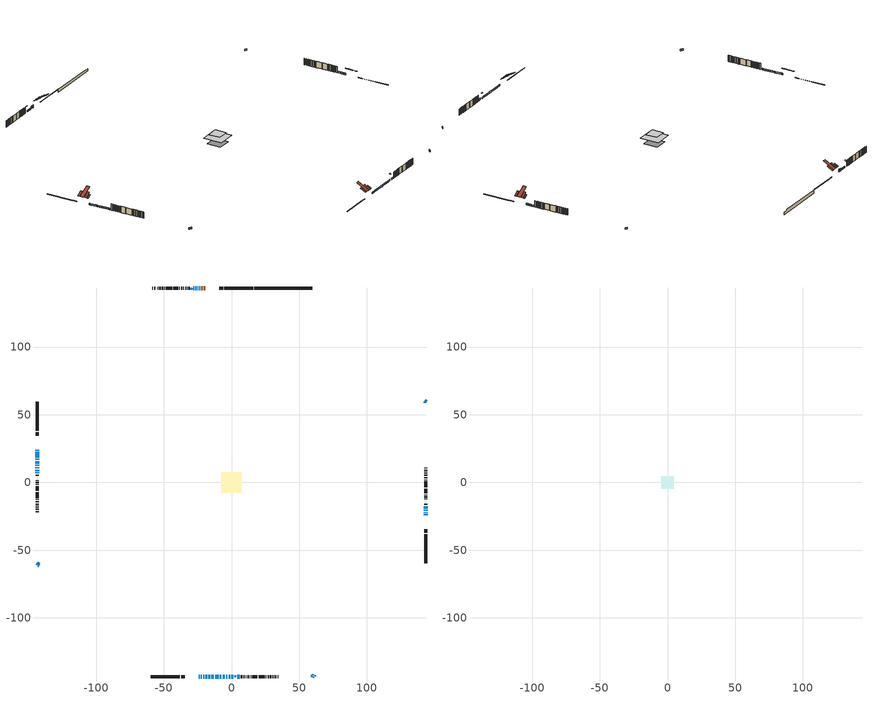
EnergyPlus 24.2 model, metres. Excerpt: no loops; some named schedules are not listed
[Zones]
conditioned space
 floor outside (Floor1 construction): -1.8,-1.8 -1.8,1.8 1.8,1.8 1.8,-1.8 z0.19
 floor outside (Floor2 construction): -0.75,-0.75 -0.75,0.75 0.75,0.75 0.75,-0.75 z0.19
 floor outside (Floor3 construction): -1.58,-1.58 -1.58,1.58 1.58,1.58 1.58,-1.58 z0.19
 floor adiabatic (AdiabaticFloorConstruction): -7.47,-7.47 -7.47,7.47 7.47,7.47 7.47,-7.47 z2.63
 floor foundation (Slab1 construction): -5.58,-5.58 -5.58,5.58 5.58,5.58 5.58,-5.58 z-2.17
 wall outside (RimJoist1 construction): 16.03,143.6 -5.32,143.6 / -59.48,-143.6 -38.13,-143.6 / -143.6,59.48 -143.6,38.13 / 143.6,-59.48 143.6,-38.13 z0.19:0.49
 wall outside (RimJoist3 construction): -6.25,143.6 -8.94,143.6 / -37.2,-143.6 -34.51,-143.6 / -143.6,37.2 -143.6,34.51 / 143.6,-37.2 143.6,-34.51 z0.19:0.49
 wall outside (AdiabaticWallConstruction 1): -19.43,143.6 -20.36,143.6 / -21.29,143.6 -22.26,143.6 z0.19:2.22
 wall outside (AdiabaticWallConstruction): -143.6,24.01 -143.6,23.58 / -23.18,143.6 -23.65,143.6 / -24.01,-143.6 -23.55,-143.6 / -22.62,-143.6 -21.86,-143.6 / -24.57,143.6 -24.76,143.6 / -20.93,-143.6 -20.16,-143.6 / 59.48,-143.6 59.9,-143.18 / -143.6,-59.48 -143.18,-59.9 / -19.23,-143.6 -17.97,-143.6 / -17.04,-143.6 -15.82,-143.6 / -143.6,22.66 -143.6,18.42 / 143.6,59.48 142.63,60.45 / -143.6,17.49 -143.6,16.77 / -14.89,-143.6 -13.07,-143.6 / -12.14,-143.6 -9.53,-143.6 / 143.6,-24.01 143.6,-23.1 / 143.6,-22.17 143.6,-21.83 / -8.6,-143.6 -7.44,-143.6 / -6.51,-143.6 -4.9,-143.6 / -143.6,15.85 -143.6,14.02 / -143.6,13.09 -143.6,12.28 / -3.97,-143.6 -3,-143.6 / -2.08,-143.6 -0.94,-143.6 / -143.6,11.35 -143.6,10.39 / -143.6,9.46 -143.6,8.32 / -0.01,-143.6 1.47,-143.6 / -25.69,143.6 -26.69,143.6 / -27.62,143.6 -28.22,143.6 / 143.6,-20.9 143.6,-20.16 / 60.55,-142.52 61,-142.08 / -142.52,-60.55 -142.08,-61 / -143.6,7.4 -143.6,6.75 / 143.6,-19.23 143.6,-17.48 z0.19:1.41; 4.19,-143.6 6.07,-143.6 z0.19:1.16
 wall outside (Wall10 construction): -30.94,143.6 -31.8,143.6 / 7,-143.6 7.85,-143.6 / -143.6,5.82 -143.6,4.97 / 143.6,-16.55 143.6,-15.69 z0.19:5.07
 wall outside (Wall11 construction): -32.73,143.6 -32.96,143.6 / 8.78,-143.6 9.02,-143.6 / -143.6,4.04 -143.6,3.8 / 143.6,-14.76 143.6,-14.53 z0.19:5.07
 wall outside (Wall12 construction): -33.89,143.6 -34.17,143.6 / 9.95,-143.6 10.23,-143.6 / -143.6,2.87 -143.6,2.59 / 143.6,-13.6 143.6,-13.32 z0.19:5.07
 wall outside (Wall13 construction): -35.1,143.6 -35.45,143.6 / 11.16,-143.6 11.51,-143.6 / -143.6,1.66 -143.6,1.31 / 143.6,-12.39 143.6,-12.04 z0.19:5.07
 wall outside (Wall14 construction): -36.38,143.6 -37.21,143.6 / 12.43,-143.6 13.27,-143.6 / -143.6,0.38 -143.6,-0.45 / 143.6,-11.11 143.6,-10.28 z0.19:5.07
 wall outside (Wall15 construction): -38.14,143.6 -38.49,143.6 / 14.2,-143.6 14.54,-143.6 / -143.6,-1.38 -143.6,-1.72 / 143.6,-9.35 143.6,-9 z0.19:5.07
 wall outside (Wall1 construction): -39.42,143.6 -42.99,143.6 / 15.47,-143.6 19.05,-143.6 / -143.6,-2.65 -143.6,-6.23 / 143.6,-8.07 143.6,-4.5 z0.19:5.07
 wall outside (Wall2 construction): -43.92,143.6 -48.37,143.6 / 19.97,-143.6 24.43,-143.6 / -143.6,-7.16 -143.6,-11.61 / 143.6,-3.57 143.6,0.88 z0.19:5.07
 wall outside (Wall3 construction): -49.3,143.6 -49.6,143.6 / 25.36,-143.6 25.66,-143.6 / -143.6,-12.54 -143.6,-12.84 / 143.6,1.81 143.6,2.11 z0.19:5.07
 wall outside (Wall4 construction): -50.53,143.6 -51.39,143.6 / 26.59,-143.6 27.44,-143.6 / -143.6,-13.77 -143.6,-14.63 / 143.6,3.04 143.6,3.9 z0.19:5.07
 wall outside (Wall5 construction): -52.32,143.6 -53.16,143.6 / 28.37,-143.6 29.22,-143.6 / -143.6,-15.55 -143.6,-16.4 / 143.6,4.83 143.6,5.67 z0.19:5.07
 wall outside (Wall6 construction): -54.09,143.6 -54.27,143.6 / 30.14,-143.6 30.33,-143.6 / -143.6,-17.32 -143.6,-17.51 / 143.6,6.6 143.6,6.78 z0.19:5.07
 wall outside (Wall7 construction): -55.2,143.6 -55.35,143.6 / 31.26,-143.6 31.4,-143.6 / -143.6,-18.44 -143.6,-18.58 / 143.6,7.71 143.6,7.86 z0.19:5.07
 wall outside (Wall8 construction): -56.28,143.6 -57.05,143.6 / 32.33,-143.6 33.1,-143.6 / -143.6,-19.51 -143.6,-20.28 / 143.6,8.79 143.6,9.56 z0.19:5.07
 wall outside (Wall9 construction): -57.97,143.6 -58.55,143.6 / 34.03,-143.6 34.61,-143.6 / -143.6,-21.21 -143.6,-21.79 / 143.6,10.48 143.6,11.06 z0.19:5.07
 wall foundation (FoundationWall1 construction): 16.96,143.6,-2.17 16.96,143.6,0.19 55.23,143.6,0.19 55.23,143.6,-0.45 59.48,143.6,-0.45 59.48,143.6,-2.17
 window (WindowConstruction): -143.6,24.01 -143.6,23.58 z0.19:1.41
 window (WindowConstruction 6): -23.18,143.6 -23.65,143.6 z0.19:1.41
 window (WindowConstruction 7): -24.01,-143.6 -23.55,-143.6 z0.19:1.41
 window (WindowConstruction 8): -22.62,-143.6 -21.86,-143.6 z0.19:1.41
 window (WindowConstruction 9): -24.57,143.6 -24.76,143.6 z0.19:1.41
 window (WindowConstruction 10): -20.93,-143.6 -20.16,-143.6 z0.19:1.41
 window (WindowConstruction 11): 59.48,-143.6 59.9,-143.18 z0.19:1.41
 window (WindowConstruction 12): -143.6,-59.48 -143.18,-59.9 z0.19:1.41
 window (WindowConstruction 13): -19.23,-143.6 -17.97,-143.6 z0.19:1.41
 window (WindowConstruction 14): -17.04,-143.6 -15.82,-143.6 z0.19:1.41
 window (WindowConstruction 15): -143.6,22.65 -143.6,18.42 z0.19:1.41
 window (WindowConstruction 16): 143.6,59.48 142.63,60.45 z0.19:1.41
 window (WindowConstruction 17): -143.6,17.49 -143.6,16.77 z0.19:1.41
 window (WindowConstruction 18): -14.89,-143.6 -13.07,-143.6 z0.19:1.41
 window (WindowConstruction 19): -12.14,-143.6 -9.53,-143.6 z0.19:1.41
 window (WindowConstruction 20): 143.6,-24.01 143.6,-23.1 z0.19:1.41
 window (WindowConstruction 21): 143.6,-22.17 143.6,-21.83 z0.19:1.41
 window (WindowConstruction 22): -8.6,-143.6 -7.44,-143.6 z0.19:1.41
 window (WindowConstruction 23): -6.51,-143.6 -4.9,-143.6 z0.19:1.41
 window (WindowConstruction 24): -143.6,15.84 -143.6,14.02 z0.19:1.41
 window (WindowConstruction 25): -143.6,13.09 -143.6,12.28 z0.19:1.41
 window (WindowConstruction 26): -3.97,-143.6 -3.01,-143.6 z0.19:1.41
 window (WindowConstruction 27): -2.08,-143.6 -0.94,-143.6 z0.19:1.41
 window (WindowConstruction 28): -143.6,11.35 -143.6,10.39 z0.19:1.41
 window (WindowConstruction 29): -143.6,9.46 -143.6,8.32 z0.19:1.41
 window (WindowConstruction 1): -0.01,-143.6 1.47,-143.6 z0.19:1.41
 window (WindowConstruction 30): -25.69,143.6 -26.69,143.6 z0.19:1.41
 window (WindowConstruction 31): -27.62,143.6 -28.22,143.6 z0.19:1.41
 window (WindowConstruction 32): 143.6,-20.9 143.6,-20.16 z0.19:1.41
 window (WindowConstruction 33): 4.19,-143.6 6.07,-143.6 z0.19:1.16
 window (WindowConstruction 2): 60.55,-142.52 61,-142.08 z0.19:1.41
 window (WindowConstruction 3): -142.52,-60.55 -142.08,-61 z0.19:1.41
 window (WindowConstruction 4): -143.6,7.4 -143.6,6.75 z0.19:1.41
 window (WindowConstruction 5): 143.6,-19.23 143.6,-17.48 z0.19:1.41
 door (Door): -19.43,143.6 -20.36,143.6 z0.19:2.22
 door (Door 1): -21.29,143.6 -22.26,143.6 z0.19:2.22
 ceiling adiabatic (AdiabaticFloorConstruction): 7.47,-7.47 7.47,7.47 -7.47,7.47 -7.47,-7.47 z2.63
 roof outside (Roof1 construction): -11.06,143.6,5.07 -11.06,139.48,7.47 -9.87,139.48,7.47 -9.87,143.6,5.07; -32.39,-143.6,5.07 -32.39,-139.48,7.47 -33.58,-139.48,7.47 -33.58,-143.6,5.07; -143.6,32.39,5.07 -139.48,32.39,7.47 -139.48,33.58,7.47 -143.6,33.58,5.07; 143.6,-32.39,5.07 139.48,-32.39,7.47 139.48,-33.58,7.47 143.6,-33.58,5.07
 roof outside (Roof3 construction): -16.72,143.6,5.07 -16.72,139.12,7.68 -15.43,139.12,7.68 -15.43,143.6,5.07; -26.73,-143.6,5.07 -26.73,-139.12,7.68 -28.02,-139.12,7.68 -28.02,-143.6,5.07; -143.6,26.73,5.07 -139.12,26.73,7.68 -139.12,28.02,7.68 -143.6,28.02,5.07; 143.6,-26.73,5.07 139.12,-26.73,7.68 139.12,-28.02,7.68 143.6,-28.02,5.07
 roof outside (Roof4 construction): -18.51,143.6,5.07 -18.51,140.65,6.79 -17.65,140.65,6.79 -17.65,143.6,5.07; -24.94,-143.6,5.07 -24.94,-140.65,6.79 -25.8,-140.65,6.79 -25.8,-143.6,5.07; -143.6,24.94,5.07 -140.65,24.94,6.79 -140.65,25.8,6.79 -143.6,25.8,5.07; 143.6,-24.94,5.07 140.65,-24.94,6.79 140.65,-25.8,6.79 143.6,-25.8,5.07
 roof outside (AdiabaticRoofConstruction): -30.01,143.6,5.07 -30.01,142.85,5.5 -29.15,142.85,5.5 -29.15,143.6,5.07; 3.26,-143.6,5.07 3.26,-142.85,5.5 2.4,-142.85,5.5 2.4,-143.6,5.07
 skylight (SkylightConstruction): -30.01,143.6,5.07 -30.01,142.85,5.5 -29.15,142.85,5.5 -29.15,143.6,5.07
 skylight (SkylightConstruction 1): 3.26,-143.6,5.07 3.26,-142.85,5.5 2.4,-142.85,5.5 2.4,-143.6,5.07
attic - vented
 floor to conditioned space (Floor4 construction Reversed): -4.66,-4.66 -4.66,4.66 4.66,4.66 4.66,-4.66 z5.07
 roof outside (Roof2 construction): -14.5,143.6,5.07 -14.5,134.93,10.12 -11.99,134.93,10.12 -11.99,143.6,5.07; -28.95,-143.6,5.07 -28.95,-134.93,10.12 -31.46,-134.93,10.12 -31.46,-143.6,5.07; -143.6,28.95,5.07 -134.93,28.95,10.12 -134.93,31.46,10.12 -143.6,31.46,5.07; 143.6,-28.95,5.07 134.93,-28.95,10.12 134.93,-31.46,10.12 143.6,-31.46,5.07
shading: 6.31,-143.6 3.95,-143.6 3.95,-144.21 6.31,-144.21 z1.4
[Building]
Building 1: Terrain=Suburbs
[Site:Location]
Edmonton Intl AP_AB: Latitude {deg}=53.31; Longitude {deg}=-113.58; Time Zone {hr}=-7; Elevation {m}=723; Keep Site Location Information=Yes
[Site:GroundTemperature:Shallow]
-1.56185, -3.61833, -3.78302, -2.80711, 1.11059, 5.01004, 8.39065, 10.5322, 10.7141, 8.97234, 5.67794, 1.89811
[Site:WaterMainsTemperature]
Calculation Method=Schedule; Temperature Schedule=mains temperature schedule
[Material] Roughness=Rough; Thermal Absorptance=0.9
Name | Thickness {m} | Conductivity {W/m-K} | Density {kg/m3} | Specific Heat {J/kg-K} | Solar Absorptance | Visible Absorptance
asphalt or fiberglass shingles | 0.00635 | 0.162714 | 1121.4 | 1465.45 | 0.4 | 0.4
asphalt or fiberglass shingles 1 | 0.00635 | 0.162714 | 1121.4 | 1465.45 | 0.7 | 0.7
ceiling loosefill ins | 0.254 | 0.0480833 | 16.02 | 1046.75 | 0.7 | 0.7
ceiling stud and cavity | 0.1397 | 0.100047 | 65.682 | 1177.47 | 0.7 | 0.7
concrete 4.0 in. | 0.1016 | 1.803125 | 2242.8 | 837.4 | 0.7 | 0.7
concrete 8.0 in. | 0.2032 | 1.803125 | 2242.8 | 837.4 | 0.7 | 0.7
door material | 0.04445 | 0.053851 | 512.64 | 1214.23 | 0.7 | 0.7
exterior vertical ins | 0.0460229 | 0.029427 | 32.04 | 1214.23 | 0.7 | 0.7
floor covering | 0.0127 | 0.0433444 | 54.468 | 1339.84 | 0.6 | 0.6
floor rigid ins; roof rigid ins; wall rigid ins 1 | 0.103632 | 0.029427 | 32.04 | 1214.23 | 0.7 | 0.7
floor rigid ins 1; roof rigid ins 1; wall rigid ins 2 | 0.512978 | 0.029427 | 32.04 | 1214.23 | 0.7 | 0.7
floor stud and cavity | 0.1397 | 0.623738 | 92.3553 | 1139.71 | 0.7 | 0.7
floor stud and cavity 1 | 0.1397 | 0.390447 | 92.3553 | 1139.71 | 0.7 | 0.7
floor stud and cavity 2 | 0.1397 | 1.29643 | 92.3553 | 1139.71 | 0.7 | 0.7
floor stud and cavity 3 | 0.1397 | 1.75129 | 37.0049 | 1207.88 | 0.7 | 0.7
furniture material conditioned space 1 | 0.1524 | 0.115458 | 640.8 | 1214.23 | 0.6 | 0.6
gypsum board | 0.0127 | 0.160291 | 801 | 837.4 | 0.6 | 0.6
gypsum board 1 | 0.0127 | 0.160291 | 801 | 837.4 | 0.7 | 0.7
osb sheathing 0.5 in. | 0.0127 | 0.115458 | 512.64 | 1214.23 | 0.7 | 0.7
osb sheathing 0.75 in. | 0.01905 | 0.115458 | 512.64 | 1214.23 | 0.7 | 0.7
osb sheathing 2.0 in. | 0.0508 | 0.115458 | 512.64 | 1214.23 | 0.7 | 0.7
rim joist stud and cavity | 0.0508 | 0.04374 | 125.044 | 1163.47 | 0.6 | 0.6
rim joist stud and cavity 1 | 0.0508 | 0.048359 | 125.044 | 1163.47 | 0.6 | 0.6
roof stud and cavity | 0.2032 | 0.352191 | 78.34581 | 1123.46 | 0.7 | 0.7
roof stud and cavity 1 | 0.2032 | 0.340751 | 78.34581 | 1123.46 | 0.7 | 0.7
roof stud and cavity 2 | 0.2032 | 0.359879 | 78.34581 | 1123.46 | 0.7 | 0.7
roof stud and cavity 3 | 0.18415 | 1.78688 | 37.0049 | 1207.88 | 0.6 | 0.6
wall rigid ins | 0.051816 | 0.029427 | 32.04 | 1214.23 | 0.7 | 0.7
wall stud and cavity | 0.1397 | 0.073666 | 139.0536 | 1170.24 | 0.7 | 0.7
wall stud and cavity 1 | 0.1397 | 0.0734613 | 139.0536 | 1170.24 | 0.7 | 0.7
wall stud and cavity 10 | 0.1397 | 0.0742173 | 139.0536 | 1170.24 | 0.7 | 0.7
wall stud and cavity 11 | 0.1397 | 0.0774032 | 139.0536 | 1170.24 | 0.7 | 0.7
wall stud and cavity 12 | 0.1397 | 0.0738717 | 139.0536 | 1170.24 | 0.7 | 0.7
wall stud and cavity 13 | 0.1397 | 0.365628 | 139.0536 | 1170.24 | 0.7 | 0.7
wall stud and cavity 14 | 0.1397 | 0.415402 | 139.0536 | 1170.24 | 0.7 | 0.7
wall stud and cavity 15 | 0.0889 | 0.380278 | 52.3479 | 1209.89 | 0.7 | 0.7
wall stud and cavity 16 | 0.0889 | 0.391764 | 83.0341 | 1211.67 | 0.7 | 0.7
wall stud and cavity 2 | 0.1397 | 0.58773 | 139.0536 | 1170.24 | 0.7 | 0.7
wall stud and cavity 3 | 0.1397 | 0.273587 | 139.0536 | 1170.24 | 0.7 | 0.7
wall stud and cavity 4 | 0.1397 | 0.475104 | 139.0536 | 1170.24 | 0.7 | 0.7
wall stud and cavity 5 | 0.1397 | 0.0883501 | 139.0536 | 1170.24 | 0.7 | 0.7
wall stud and cavity 6 | 0.1397 | 0.0912985 | 139.0536 | 1170.24 | 0.7 | 0.7
wall stud and cavity 7 | 0.1397 | 0.0752022 | 139.0536 | 1170.24 | 0.7 | 0.7
wall stud and cavity 8 | 0.1397 | 0.689953 | 139.0536 | 1170.24 | 0.7 | 0.7
wall stud and cavity 9 | 0.1397 | 0.480863 | 139.0536 | 1170.24 | 0.7 | 0.7
wood siding | 0.0254 | 0.102417 | 544.68 | 1172.36 | 0.4 | 0.4
wood siding 1; wood siding 2; wood siding 3 | 0.0254 | 0.102417 | 544.68 | 1172.36 | 0.7 | 0.7
[WindowMaterial:SimpleGlazingSystem]
Name | U-Factor {W/m2-K} | Solar Heat Gain Coefficient
SkylightMaterial | 4.31525 | 0.7233
SkylightMaterial 1 | 4.03726 | 0.6408
WindowMaterial | 2.47674 | 0.45
WindowMaterial 1 | 2.586329 | 0.66
WindowMaterial 10 | 2.07701 | 0.6
WindowMaterial 11 | 2.080987 | 0.6
WindowMaterial 12 | 1.95721 | 0.63
WindowMaterial 13 | 2.16275 | 0.57
WindowMaterial 14 | 2.27801 | 0.53
WindowMaterial 15 | 1.68807 | 0.47
WindowMaterial 16 | 1.99922 | 0.62
WindowMaterial 17 | 2.25928 | 0.5
WindowMaterial 18 | 2.43246 | 0.47
WindowMaterial 19 | 2.39214 | 0.44
WindowMaterial 2 | 3.99674 | 0.6
WindowMaterial 20 | 2.17638 | 0.57
WindowMaterial 21 | 2.92644 | 0.57
WindowMaterial 22 | 2.15253 | 0.58
WindowMaterial 23 | 2.58122 | 0.26
WindowMaterial 24 | 2.39725 | 0.44
WindowMaterial 25 | 2.236 | 0.5
WindowMaterial 26 | 2.23543 | 0.5
WindowMaterial 3 | 2.26439 | 0.49
WindowMaterial 4 | 2.20988 | 0.51
WindowMaterial 5 | 2.39157 | 0.44
WindowMaterial 6 | 2.23032 | 0.5
WindowMaterial 7 | 2.42394 | 0.47
WindowMaterial 8 | 3.46699 | 0.63
WindowMaterial 9 | 2.39101 | 0.44
[Construction]
AdiabaticFloorConstruction: floor stud and cavity 3, floor rigid ins 1, osb sheathing 0.75 in., floor covering
AdiabaticRoofConstruction: asphalt or fiberglass shingles 1, roof rigid ins 1, osb sheathing 0.75 in., roof stud and cavity 3
AdiabaticWallConstruction: wood siding 2, wall rigid ins 2, wall stud and cavity 15, gypsum board
AdiabaticWallConstruction 1: wood siding 3, wall rigid ins 2, wall stud and cavity 15, gypsum board
Door; Door 1: door material
Floor1 construction: floor stud and cavity, floor rigid ins, osb sheathing 0.75 in., floor covering
Floor2 construction: floor stud and cavity 1, floor rigid ins, osb sheathing 0.75 in., floor covering
Floor3 construction: floor stud and cavity 2, floor rigid ins, osb sheathing 0.75 in., floor covering
Floor4 construction Reversed: gypsum board, ceiling stud and cavity, ceiling loosefill ins
FoundationWall1 construction: concrete 8.0 in., gypsum board 1
furniture construction conditioned space 1: furniture material conditioned space 1
PartitionWallConstruction: gypsum board, wall stud and cavity 16, gypsum board
RimJoist1 construction: wood siding 1, osb sheathing 2.0 in., rim joist stud and cavity
RimJoist3 construction: wood siding 1, osb sheathing 2.0 in., rim joist stud and cavity 1
Roof1 construction: asphalt or fiberglass shingles, roof rigid ins, osb sheathing 0.75 in., roof stud and cavity, gypsum board
Roof2 construction: asphalt or fiberglass shingles
Roof3 construction: asphalt or fiberglass shingles, roof rigid ins, osb sheathing 0.75 in., roof stud and cavity 1, gypsum board
Roof4 construction: asphalt or fiberglass shingles, roof rigid ins, osb sheathing 0.75 in., roof stud and cavity 2, gypsum board
SkylightConstruction: SkylightMaterial
SkylightConstruction 1: SkylightMaterial 1
Slab1 construction: concrete 4.0 in.
Wall1 construction: wood siding, wall rigid ins, osb sheathing 0.5 in., wall stud and cavity, gypsum board
Wall10 construction: wood siding, wall rigid ins 1, osb sheathing 0.5 in., wall stud and cavity 9, gypsum board
Wall11 construction: wood siding, wall rigid ins, osb sheathing 0.5 in., wall stud and cavity 10, gypsum board
Wall12 construction: wood siding, wall rigid ins, osb sheathing 0.5 in., wall stud and cavity 11, gypsum board
Wall13 construction: wood siding, wall rigid ins, osb sheathing 0.5 in., wall stud and cavity 12, gypsum board
Wall14 construction: wood siding, wall rigid ins, osb sheathing 0.5 in., wall stud and cavity 13, gypsum board
Wall15 construction: wood siding, wall rigid ins 1, osb sheathing 0.5 in., wall stud and cavity 14, gypsum board
Wall2 construction: wood siding, wall rigid ins, osb sheathing 0.5 in., wall stud and cavity 1, gypsum board
Wall3 construction: wood siding, wall rigid ins 1, osb sheathing 0.5 in., wall stud and cavity 2, gypsum board
Wall4 construction: wood siding, wall rigid ins, osb sheathing 0.5 in., wall stud and cavity 3, gypsum board
Wall5 construction: wood siding, wall rigid ins 1, osb sheathing 0.5 in., wall stud and cavity 4, gypsum board
Wall6 construction: wood siding, wall rigid ins, osb sheathing 0.5 in., wall stud and cavity 5, gypsum board
Wall7 construction: wood siding, wall rigid ins, osb sheathing 0.5 in., wall stud and cavity 6, gypsum board
Wall8 construction: wood siding, wall rigid ins, osb sheathing 0.5 in., wall stud and cavity 7, gypsum board
Wall9 construction: wood siding, wall rigid ins 1, osb sheathing 0.5 in., wall stud and cavity 8, gypsum board
WindowConstruction: WindowMaterial
WindowConstruction 1: WindowMaterial 1
WindowConstruction 10: WindowMaterial 8
WindowConstruction 11; WindowConstruction 12: WindowMaterial 9
WindowConstruction 13: WindowMaterial 10
WindowConstruction 14: WindowMaterial 11
WindowConstruction 15: WindowMaterial 12
WindowConstruction 16; WindowConstruction 26; WindowConstruction 28: WindowMaterial 13
WindowConstruction 17: WindowMaterial 14
WindowConstruction 18: WindowMaterial 15
WindowConstruction 19: WindowMaterial 16
WindowConstruction 2; WindowConstruction 3: WindowMaterial 2
WindowConstruction 20: WindowMaterial 17
WindowConstruction 21: WindowMaterial 18
WindowConstruction 22: WindowMaterial 19
WindowConstruction 23; WindowConstruction 25: WindowMaterial 20
WindowConstruction 24: WindowMaterial 21
WindowConstruction 27; WindowConstruction 29: WindowMaterial 22
WindowConstruction 30: WindowMaterial 23
WindowConstruction 31: WindowMaterial 24
WindowConstruction 32: WindowMaterial 25
WindowConstruction 33: WindowMaterial 26
WindowConstruction 4: WindowMaterial 3
WindowConstruction 5: WindowMaterial 4
WindowConstruction 6; WindowConstruction 7: WindowMaterial 5
WindowConstruction 8: WindowMaterial 6
WindowConstruction 9: WindowMaterial 7
[Zone] Multiplier=1; Part of Total Floor Area=Yes
Name | Volume {m3}
attic - vented | 68.8768
conditioned space | 1078.7
[Space]
Name | Zone | Volume {m3}
attic - vented 1 | attic - vented | 68.8768
conditioned space 1 | conditioned space | 1078.7
[ZoneInfiltration:EffectiveLeakageArea]
infil attic - vented 1: Zone or Space=attic - vented 1; Schedule=Always On Discrete; Effective Air Leakage Area {cm2}=3021.8; Stack Coefficient=0.000351598; Wind Coefficient=1.2669e-05
[ZoneMixing]
whole house fan mix: Zone or Space=attic - vented; Schedule=Always On Continuous; Design Flow Rate Calculation Method=Flow/Zone; Design Flow Rate {m3/s}=0; Source Zone or Space=conditioned space
[SurfaceProperty:ExposedFoundationPerimeter]
Slab1: Exposed Perimeter Calculation Method=TotalExposedPerimeter; Total Exposed Perimeter {m}=42.519
[InternalMass] Zone or ZoneList=conditioned space; Space or SpaceList=conditioned space 1
Name | Construction | Surface Area {m2}
furniture mass conditioned space 1 | furniture construction conditioned space 1 | 149.184
partition wall mass | PartitionWallConstruction | 372.96
[Lights]
interior lighting: Zone or ZoneList or Space or SpaceList=conditioned space 1; Schedule=interior lighting schedule; Design Level Calculation Method=LightingLevel; Lighting Level {W}=343.2; Return Air Fraction=0; Fraction Radiant=0.6; Fraction Visible=0.2; Fraction Replaceable=1
[People]
occupants: Zone or ZoneList or Space or SpaceList=conditioned space 1; Number of People Schedule=occupants schedule; Number of People Calculation Method=People; Number of People=3; Fraction Radiant=0.314171; Sensible Heat Fraction=0.56303; Activity Level Schedule=occupants activity schedule; Carbon Dioxide Generation Rate {m3/s-W}=0; Enable ASHRAE 55 Comfort Warnings=No; Mean Radiant Temperature Calculation Type=EnclosureAveraged
[ElectricEquipment] Zone or ZoneList or Space or SpaceList=conditioned space 1; Design Level Calculation Method=EquipmentLevel
Name | Schedule | Design Level {W} | Fraction Latent | Fraction Radiant | Fraction Lost
clothes dryer | clothes dryer schedule | 140.772 | 0.015 | 0.081 | 0.85
clothes washer | clothes washer schedule | 32.1985 | 0.03 | 0.162 | 0.7
cooking range | cooking range schedule | 215.147 | 0.08 | 0.432 | 0.2
dishwasher | dishwasher schedule | 66.8632 | 0.3 | 0.18 | 0.4
fridge | fridge schedule | 72.9452 | 0 | 0.6 | 0
mech vent house fan | mech vent house fan schedule | 81.23 | 0 | 0 | 0.5
mech vent house fan cfis | mech vent house fan cfis schedule | 0 | 0 | 0 | 0
mech vent range fan 0 | mech vent range fan 0 schedule | 57 | 0 | 0 | 1
misc plug loads | misc plug loads schedule | 494.7 | 0.045 | 0.513 | 0.1
whole house fan | Always On Discrete | 0 | 0 | 0 | 1
[OtherEquipment] Zone or ZoneList or Space or SpaceList=conditioned space 1; Design Level Calculation Method=EquipmentLevel
Name | Fuel Type | Schedule | Design Level {W} | Fraction Latent | Fraction Radiant | Fraction Lost
clothes dryer 1 | Electricity | clothes dryer schedule | 0 | 0.015 | 0.081 | 0.85
cooking range 1 | Electricity | cooking range schedule | 0 | 0.08 | 0.432 | 0.2
general water use latent | None | general water use schedule | 62.594 | 1 | 0 | 0
general water use sensible | None | general water use schedule | -61.6891 | 0 | 0.6 | 0
mech vent house fan latent load | None | Always On Discrete | 0 | 1 | 0 | 0
mech vent house fan sensible load | None | Always On Discrete | 0 | 0 | 0 | 0
water heater energy adjustment1 | NaturalGas | Always On Discrete | 0.01 | 0 | 0 | 1
[ZoneInfiltration:DesignFlowRate] Zone or ZoneList or Space or SpaceList=conditioned space 1; Schedule=Always On Discrete; Design Flow Rate Calculation Method=Flow/Zone; Design Flow Rate {m3/s}=0
infil flow; natural vent flow; whole house fan flow
[Foundation:Kiva]
Foundation Kiva 1: Initial Indoor Air Temperature {C}=18; Wall Height Above Grade {m}=0.190012; Wall Depth Below Slab {m}=0.2032; Custom Block Material Name 1=exterior vertical ins; Custom Block Depth 1 {m}=2.36001; Custom Block X Position 1 {m}=0.2159; Custom Block Z Position 1 {m}=0
[Foundation:Kiva:Settings]
Soil Conductivity {W/m-K}=0.849921; Soil Density {kg/m3}=1842.3; Soil Specific Heat {J/kg-K}=418.7; Ground Solar Absorptivity=0.9; Ground Thermal Absorptivity=0.9; Ground Surface Roughness {m}=0.03; Far-Field Width {m}=40; Deep-Ground Boundary Condition=ZeroFlux; Deep-Ground Depth {m}=40; Minimum Cell Dimension {m}=0.2; Maximum Cell Growth Coefficient=3; Simulation Timestep=Timestep
[Exterior:Lights]
exterior lighting: Schedule=exterior lighting schedule; Design Level {W}=75.6
[Schedule:Constant]
Name | Hourly Value
Always On Continuous; mech vent house fan schedule; mech vent house fan cfis schedule; Always On Discrete | 1
occupants activity schedule | 117.228
fridge schedule | 0
[Schedule:Week:Daily]
interior lighting schedule Week Rule - Jan1-Jan27: interior lighting schedule day, interior lighting schedule day, interior lighting schedule day, interior lighting schedule day, interior lighting schedule day, interior lighting schedule day, interior lighting schedule day, interior lighting schedule default day, interior lighting schedule default day, interior lighting schedule default day, interior lighting schedule default day, interior lighting schedule default day
interior lighting schedule Week Rule - Jan28-Feb3: interior lighting schedule day, interior lighting schedule day, interior lighting schedule day, interior lighting schedule day, interior lighting schedule day 1, interior lighting schedule day 1, interior lighting schedule day 1, interior lighting schedule default day, interior lighting schedule default day, interior lighting schedule default day, interior lighting schedule default day, interior lighting schedule default day
interior lighting schedule Week Rule - Feb4-Feb24: interior lighting schedule day 1, interior lighting schedule day 1, interior lighting schedule day 1, interior lighting schedule day 1, interior lighting schedule day 1, interior lighting schedule day 1, interior lighting schedule day 1, interior lighting schedule default day, interior lighting schedule default day, interior lighting schedule default day, interior lighting schedule default day, interior lighting schedule default day
interior lighting schedule Week Rule - Feb25-Mar3: interior lighting schedule day 1, interior lighting schedule day 1, interior lighting schedule day 1, interior lighting schedule day 1, interior lighting schedule day 2, interior lighting schedule day 2, interior lighting schedule day 2, interior lighting schedule default day, interior lighting schedule default day, interior lighting schedule default day, interior lighting schedule default day, interior lighting schedule default day
interior lighting schedule Week Rule - Mar4-Mar31: interior lighting schedule day 2, interior lighting schedule day 2, interior lighting schedule day 2, interior lighting schedule day 2, interior lighting schedule day 2, interior lighting schedule day 2, interior lighting schedule day 2, interior lighting schedule default day, interior lighting schedule default day, interior lighting schedule default day, interior lighting schedule default day, interior lighting schedule default day
interior lighting schedule Week Rule - Apr1-Apr28: interior lighting schedule day 3, interior lighting schedule day 3, interior lighting schedule day 3, interior lighting schedule day 3, interior lighting schedule day 3, interior lighting schedule day 3, interior lighting schedule day 3, interior lighting schedule default day, interior lighting schedule default day, interior lighting schedule default day, interior lighting schedule default day, interior lighting schedule default day
interior lighting schedule Week Rule - Apr29-May5: interior lighting schedule day 3, interior lighting schedule day 3, interior lighting schedule day 4, interior lighting schedule day 4, interior lighting schedule day 4, interior lighting schedule day 4, interior lighting schedule day 4, interior lighting schedule default day, interior lighting schedule default day, interior lighting schedule default day, interior lighting schedule default day, interior lighting schedule default day
interior lighting schedule Week Rule - May6-May26: interior lighting schedule day 4, interior lighting schedule day 4, interior lighting schedule day 4, interior lighting schedule day 4, interior lighting schedule day 4, interior lighting schedule day 4, interior lighting schedule day 4, interior lighting schedule default day, interior lighting schedule default day, interior lighting schedule default day, interior lighting schedule default day, interior lighting schedule default day
interior lighting schedule Week Rule - May27-Jun2: interior lighting schedule day 4, interior lighting schedule day 4, interior lighting schedule day 4, interior lighting schedule day 4, interior lighting schedule day 4, interior lighting schedule day 5, interior lighting schedule day 5, interior lighting schedule default day, interior lighting schedule default day, interior lighting schedule default day, interior lighting schedule default day, interior lighting schedule default day
interior lighting schedule Week Rule - Jun3-Jun30: interior lighting schedule day 5, interior lighting schedule day 5, interior lighting schedule day 5, interior lighting schedule day 5, interior lighting schedule day 5, interior lighting schedule day 5, interior lighting schedule day 5, interior lighting schedule default day, interior lighting schedule default day, interior lighting schedule default day, interior lighting schedule default day, interior lighting schedule default day
interior lighting schedule Week Rule - Jul1-Jul28: interior lighting schedule day 6, interior lighting schedule day 6, interior lighting schedule day 6, interior lighting schedule day 6, interior lighting schedule day 6, interior lighting schedule day 6, interior lighting schedule day 6, interior lighting schedule default day, interior lighting schedule default day, interior lighting schedule default day, interior lighting schedule default day, interior lighting schedule default day
interior lighting schedule Week Rule - Jul29-Aug4: interior lighting schedule day 6, interior lighting schedule day 6, interior lighting schedule day 6, interior lighting schedule day 7, interior lighting schedule day 7, interior lighting schedule day 7, interior lighting schedule day 7, interior lighting schedule default day, interior lighting schedule default day, interior lighting schedule default day, interior lighting schedule default day, interior lighting schedule default day
[Schedule:Year]
interior lighting schedule: interior lighting schedule Week Rule - Jan1-Jan27, 1, 1, 1, 27, interior lighting schedule Week Rule - Jan28-Feb3, 1, 28, 2, 3, interior lighting schedule Week Rule - Feb4-Feb24, 2, 4, 2, 24, interior lighting schedule Week Rule - Feb25-Mar3, 2, 25, 3, 3, interior lighting schedule Week Rule - Mar4-Mar31, 3, 4, 3, 31, interior lighting schedule Week Rule - Apr1-Apr28, 4, 1, 4, 28, interior lighting schedule Week Rule - Apr29-May5, 4, 29, 5, 5, interior lighting schedule Week Rule - May6-May26, 5, 6, 5, 26, interior lighting schedule Week Rule - May27-Jun2, 5, 27, 6, 2, interior lighting schedule Week Rule - Jun3-Jun30, 6, 3, 6, 30, interior lighting schedule Week Rule - Jul1-Jul28, 7, 1, 7, 28, interior lighting schedule Week Rule - Jul29-Aug4, 7, 29, 8, 4, interior lighting schedule Week Rule - Aug5-Aug25, 8, 5, 8, 25, interior lighting schedule Week Rule - Aug26-Sep1, 8, 26, 9, 1, interior lighting schedule Week Rule - Sep2-Sep29, 9, 2, 9, 29, interior lighting schedule Week Rule - Sep30-Oct6, 9, 30, 10, 6, interior lighting schedule Week Rule - Oct7-Oct27, 10, 7, 10, 27, interior lighting schedule Week Rule - Oct28-Nov3, 10, 28, 11, 3, interior lighting schedule Week Rule - Nov4-Nov24, 11, 4, 11, 24, interior lighting schedule Week Rule - Nov25-Dec1, 11, 25, 12, 1, interior lighting schedule Week Rule - Dec2-Dec31, 12, 2, 12, 31
occupants schedule: occupants schedule Week Rule - Jan1-Dec31, 1, 1, 12, 31
clothes dryer schedule: clothes dryer schedule Week Rule - Jan1-Dec31, 1, 1, 12, 31
clothes washer schedule: clothes washer schedule Week Rule - Jan1-Dec31, 1, 1, 12, 31
cooking range schedule: cooking range schedule Week Rule - Jan1-Dec31, 1, 1, 12, 31
dishwasher schedule: dishwasher schedule Week Rule - Jan1-Dec31, 1, 1, 12, 31
mech vent range fan 0 schedule: mech vent range fan 0 schedule Week Rule - Jan1-Dec31, 1, 1, 12, 31
misc plug loads schedule: misc plug loads schedule Week Rule - Jan1-Dec31, 1, 1, 12, 31
general water use schedule: general water use schedule Week Rule - Jan1-Dec31, 1, 1, 12, 31
exterior lighting schedule: exterior lighting schedule Week Rule - Jan1-Jan27, 1, 1, 1, 27, exterior lighting schedule Week Rule - Jan28-Feb3, 1, 28, 2, 3, exterior lighting schedule Week Rule - Feb4-Feb24, 2, 4, 2, 24, exterior lighting schedule Week Rule - Feb25-Mar3, 2, 25, 3, 3, exterior lighting schedule Week Rule - Mar4-Mar31, 3, 4, 3, 31, exterior lighting schedule Week Rule - Apr1-Apr28, 4, 1, 4, 28, exterior lighting schedule Week Rule - Apr29-May5, 4, 29, 5, 5, exterior lighting schedule Week Rule - May6-May26, 5, 6, 5, 26, exterior lighting schedule Week Rule - May27-Jun2, 5, 27, 6, 2, exterior lighting schedule Week Rule - Jun3-Jun30, 6, 3, 6, 30, exterior lighting schedule Week Rule - Jul1-Jul28, 7, 1, 7, 28, exterior lighting schedule Week Rule - Jul29-Aug4, 7, 29, 8, 4, exterior lighting schedule Week Rule - Aug5-Aug25, 8, 5, 8, 25, exterior lighting schedule Week Rule - Aug26-Sep1, 8, 26, 9, 1, exterior lighting schedule Week Rule - Sep2-Sep29, 9, 2, 9, 29, exterior lighting schedule Week Rule - Sep30-Oct6, 9, 30, 10, 6, exterior lighting schedule Week Rule - Oct7-Oct27, 10, 7, 10, 27, exterior lighting schedule Week Rule - Oct28-Nov3, 10, 28, 11, 3, exterior lighting schedule Week Rule - Nov4-Nov24, 11, 4, 11, 24, exterior lighting schedule Week Rule - Nov25-Dec1, 11, 25, 12, 1, exterior lighting schedule Week Rule - Dec2-Dec31, 12, 2, 12, 31
[Schedule:Compact]
mains temperature schedule: Through: 01/01, For: AllDays, Until: 24:00, 3.97167, Through: 01/02, For: AllDays, Until: 24:00, 3.90778, Through: 01/03, For: AllDays, Until: 24:00, 3.84556, Through: 01/04, For: AllDays, Until: 24:00, 3.78389, Through: 01/05, For: AllDays, Until: 24:00, 3.72278, Through: 01/06, For: AllDays, Until: 24:00, 3.66278, Through: 01/07, For: AllDays, Until: 24:00, 3.60389, Through: 01/08, For: AllDays, Until: 24:00, 3.54556, Through: 01/09, For: AllDays, Until: 24:00, 3.48833, Through: 01/10, For: AllDays, Until: 24:00, 3.43167, Through: 01/11, For: AllDays, Until: 24:00, 3.37611, Through: 01/12, For: AllDays, Until: 24:00, 3.32167, Through: 01/13, For: AllDays, Until: 24:00, 3.26833, Through: 01/14, For: AllDays, Until: 24:00, 3.21556, Through: 01/15, For: AllDays, Until: 24:00, 3.16444, Through: 01/16, For: AllDays, Until: 24:00, 3.11389, Through: 01/17, For: AllDays, Until: 24:00, 3.06444, Through: 01/18, For: AllDays, Until: 24:00, 3.01611, Through: 01/19, For: AllDays, Until: 24:00, 2.96889, Through: 01/20, For: AllDays, Until: 24:00, 2.92278, Through: 01/21, For: AllDays, Until: 24:00, 2.87722, Through: 01/22, For: AllDays, Until: 24:00, 2.83333, Through: 01/23, For: AllDays, Until: 24:00, 2.79056, Through: 01/24, For: AllDays, Until: 24:00, 2.74889, Through: 01/25, For: AllDays, Until: 24:00, 2.70833, Through: 01/26, For: AllDays, Until: 24:00, 2.66889, Through: 01/27, For: AllDays, Until: 24:00, 2.63056, Through: 01/28, For: AllDays, Until: 24:00, 2.59333, Through: 01/29, For: AllDays, Until: 24:00, 2.55778, Through: 01/30, For: AllDays, Until: 24:00, 2.52278, Through: 01/31, For: AllDays, Until: 24:00, 2.48944, Through: 02/01, For: AllDays, Until: 24:00, 2.45722, Through: 02/02, For: AllDays, Until: 24:00, 2.42611, Through: 02/03, For: AllDays, Until: 24:00, 2.39667, Through: 02/04, For: AllDays, Until: 24:00, 2.36833, Through: 02/05, For: AllDays, Until: 24:00, 2.34111, Through: 02/06, For: AllDays, Until: 24:00, 2.315, Through: 02/07, For: AllDays, Until: 24:00, 2.29056, Through: 02/08, For: AllDays, Until: 24:00, 2.26722, Through: 02/09, For: AllDays, Until: 24:00, 2.245, Through: 02/10, For: AllDays, Until: 24:00, 2.22444, Through: 02/11, For: AllDays, Until: 24:00, 2.20444, Through: 02/12, For: AllDays, Until: 24:00, 2.18667, Through: 02/13, For: AllDays, Until: 24:00, 2.17, Through: 02/14, For: AllDays, Until: 24:00, 2.15444, Through: 02/15, For: AllDays, Until: 24:00, 2.14, Through: 02/16, For: AllDays, Until: 24:00, 2.12722, Through: 02/17, For: AllDays, Until: 24:00, 2.11556, Through: 02/18, For: AllDays, Until: 24:00, 2.10556, Through: 02/19, For: AllDays, Until: 24:00, 2.09667, Through: 02/20, For: AllDays, Until: 24:00, 2.08889, Through: 02/21, For: AllDays, Until: 24:00, 2.08278, Through: 02/22, For: AllDays, Until: 24:00, 2.07833, Through: 02/23, For: AllDays, Until: 24:00, 2.07444, Through: 02/24, For: AllDays, Until: 24:00, 2.07278, Through: 02/25, For: AllDays, Until: 24:00, 2.07167, Through: 02/26, For: AllDays, Until: 24:00, 2.07222, Through: 02/27, For: AllDays, Until: 24:00, 2.07444, Through: 02/28, For: AllDays, Until: 24:00, 2.07778, Through: 03/01, For: AllDays, Until: 24:00, 2.08222, Through: 03/02, For: AllDays, Until: 24:00, 2.08833, Through: 03/03, For: AllDays, Until: 24:00, 2.09556, Through: 03/04, For: AllDays, Until: 24:00, 2.10444, Through: 03/05, For: AllDays, Until: 24:00, 2.11444, Through: 03/06, For: AllDays, Until: 24:00, 2.12556, Through: 03/07, For: AllDays, Until: 24:00, 2.13833, Through: 03/08, For: AllDays, Until: 24:00, 2.15278, Through: 03/09, For: AllDays, Until: 24:00, 2.16778, Through: 03/10, For: AllDays, Until: 24:00, 2.18444, Through: 03/11, For: AllDays, Until: 24:00, 2.20278, Through: 03/12, For: AllDays, Until: 24:00, 2.22167, Through: 03/13, For: AllDays, Until: 24:00, 2.24278, Through: 03/14, For: AllDays, Until: 24:00, 2.26444, Through: 03/15, For: AllDays, Until: 24:00, 2.28778, Through: 03/16, For: AllDays, Until: 24:00, 2.31222, Through: 03/17, For: AllDays, Until: 24:00, 2.33778, Through: 03/18, For: AllDays, Until: 24:00, 2.365, Through: 03/19, For: AllDays, Until: 24:00, 2.39333, Through: 03/20, For: AllDays, Until: 24:00, 2.42278, Through: 03/21, For: AllDays, Until: 24:00, 2.45389, Through: 03/22, For: AllDays, Until: 24:00, 2.48611, Through: 03/23, For: AllDays, Until: 24:00, 2.51889, Through: 03/24, For: AllDays, Until: 24:00, 2.55389, Through: 03/25, For: AllDays, Until: 24:00, 2.58944, Through: 03/26, For: AllDays, Until: 24:00, 2.62611, Through: 03/27, For: AllDays, Until: 24:00, 2.66444, Through: 03/28, For: AllDays, Until: 24:00, 2.70389, Through: 03/29, For: AllDays, Until: 24:00, 2.74389, Through: 03/30, For: AllDays, Until: 24:00, 2.78556, Through: 03/31, For: AllDays, Until: 24:00, 2.82833, Through: 04/01, For: AllDays, Until: 24:00, 2.87222, Through: 04/02, For: AllDays, Until: 24:00, 2.91722, Through: 04/03, For: AllDays, Until: 24:00, 2.96333, Through: 04/04, For: AllDays, Until: 24:00, 3.01056, Through: 04/05, For: AllDays, Until: 24:00, 3.05889, Through: 04/06, For: AllDays, Until: 24:00, 3.10833, Through: 04/07, For: AllDays, Until: 24:00, 3.15833, Through: 04/08, For: AllDays, Until: 24:00, 3.21, Through: 04/09, For: AllDays, Until: 24:00, 3.26222, Through: 04/10, For: AllDays, Until: 24:00, 3.31556, Through: 04/11, For: AllDays, Until: 24:00, 3.37, Through: 04/12, For: AllDays, Until: 24:00, 3.42556, Through: 04/13, For: AllDays, Until: 24:00, 3.48167, Through: 04/14, For: AllDays, Until: 24:00, 3.53889, Through: 04/15, For: AllDays, Until: 24:00, 3.59722, Through: 04/16, For: AllDays, Until: 24:00, 3.65611, Through: 04/17, For: AllDays, Until: 24:00, 3.71611, Through: 04/18, For: AllDays, Until: 24:00, 3.77667, Through: 04/19, For: AllDays, Until: 24:00, 3.83833, Through: 04/20, For: AllDays, Until: 24:00, 3.90111, Through: 04/21, For: AllDays, Until: 24:00, 3.96444, Through: 04/22, For: AllDays, Until: 24:00, 4.02833, Through: 04/23, For: AllDays, Until: 24:00, 4.09333, Through: 04/24, For: AllDays, Until: 24:00, 4.15889, Through: 04/25, For: AllDays, Until: 24:00, 4.225, Through: 04/26, For: AllDays, Until: 24:00, 4.29222, Through: 04/27, For: AllDays, Until: 24:00, 4.36, Through: 04/28, For: AllDays, Until: 24:00, 4.42833, Through: 04/29, For: AllDays, Until: 24:00, 4.49722, Through: 04/30, For: AllDays, Until: 24:00, 4.56667, Through: 05/01, For: AllDays, Until: 24:00, 4.63722, Through: 05/02, For: AllDays, Until: 24:00, 4.70833, Through: 05/03, For: AllDays, Until: 24:00, 4.77944, Through: 05/04, For: AllDays, Until: 24:00, 4.85167, Through: 05/05, For: AllDays, Until: 24:00, 4.92389, Through: 05/06, For: AllDays, Until: 24:00, 4.99722, Through: 05/07, For: AllDays, Until: 24:00, 5.07056, Through: 05/08, For: AllDays, Until: 24:00, 5.145, Through: 05/09, For: AllDays, Until: 24:00, 5.21944, Through: 05/10, For: AllDays, Until: 24:00, 5.29389, Through: 05/11, For: AllDays, Until: 24:00, 5.36944, Through: 05/12, For: AllDays, Until: 24:00, 5.445, Through: 05/13, For: AllDays, Until: 24:00, 5.52111, Through: 05/14, For: AllDays, Until: 24:00, 5.59722, Through: 05/15, For: AllDays, Until: 24:00, 5.67389, Through: 05/16, For: AllDays, Until: 24:00, 5.75056, Through: 05/17, For: AllDays, Until: 24:00, 5.82778, Through: 05/18, For: AllDays, Until: 24:00, 5.90556, Through: 05/19, For: AllDays, Until: 24:00, 5.98278, Through: 05/20, For: AllDays, Until: 24:00, 6.06056, Through: 05/21, For: AllDays, Until: 24:00, 6.13889, Through: 05/22, For: AllDays, Until: 24:00, 6.21667, Through: 05/23, For: AllDays, Until: 24:00, 6.295, Through: 05/24, For: AllDays, Until: 24:00, 6.37333, Through: 05/25, For: AllDays, Until: 24:00, 6.45222, Through: 05/26, For: AllDays, Until: 24:00, 6.53056, Through: 05/27, For: AllDays, Until: 24:00, 6.60889, Through: 05/28, For: AllDays, Until: 24:00, 6.68778, Through: 05/29, For: AllDays, Until: 24:00, 6.76611, Through: 05/30, For: AllDays, Until: 24:00, 6.84444, Through: 05/31, For: AllDays, Until: 24:00, 6.92278, Through: 06/01, For: AllDays, Until: 24:00, 7.00111, Through: 06/02, For: AllDays, Until: 24:00, 7.07944, Through: 06/03, For: AllDays, Until: 24:00, 7.15778, Through: 06/04, For: AllDays, Until: 24:00, 7.23556, Through: 06/05, For: AllDays, Until: 24:00, 7.31333, Through: 06/06, For: AllDays, Until: 24:00, 7.39056, Through: 06/07, For: AllDays, Until: 24:00, 7.46833, Through: 06/08, For: AllDays, Until: 24:00, 7.545, Through: 06/09, For: AllDays, Until: 24:00, 7.62222, Through: 06/10, For: AllDays, Until: 24:00, 7.69833, Through: 06/11, For: AllDays, Until: 24:00, 7.775, Through: 06/12, For: AllDays, Until: 24:00, 7.85056, Through: 06/13, For: AllDays, Until: 24:00, 7.92611, Through: 06/14, For: AllDays, Until: 24:00, 8.00111, Through: 06/15, For: AllDays, Until: 24:00, 8.07611, Through: 06/16, For: AllDays, Until: 24:00, 8.15056, Through: 06/17, For: AllDays, Until: 24:00, 8.22389, Through: 06/18, For: AllDays, Until: 24:00, 8.29778, Through: 06/19, For: AllDays, Until: 24:00, 8.37056, Through: 06/20, For: AllDays, Until: 24:00, 8.44278, Through: 06/21, For: AllDays, Until: 24:00, 8.51444, Through: 06/22, For: AllDays, Until: 24:00, 8.58611, Through: 06/23, For: AllDays, Until: 24:00, 8.65667, Through: 06/24, For: AllDays, Until: 24:00, 8.72667, Through: 06/25, For: AllDays, Until: 24:00, 8.79611, Through: 06/26, For: AllDays, Until: 24:00, 8.865, Through: 06/27, For: AllDays, Until: 24:00, 8.93333, Through: 06/28, For: AllDays, Until: 24:00, 9.00056, Through: 06/29, For: AllDays, Until: 24:00, 9.06778, Through: 06/30, For: AllDays, Until: 24:00, 9.13333, Through: 07/01, For: AllDays, Until: 24:00, 9.19889, Through: 07/02, For: AllDays, Until: 24:00, 9.26333, Through: 07/03, For: AllDays, Until: 24:00, 9.32722, Through: 07/04, For: AllDays, Until: 24:00, 9.39056, Through: 07/05, For: AllDays, Until: 24:00, 9.45278, Through: 07/06, For: AllDays, Until: 24:00, 9.51389, Through: 07/07, For: AllDays, Until: 24:00, 9.57444, Through: 07/08, For: AllDays, Until: 24:00, 9.63389, Through: 07/09, For: AllDays, Until: 24:00, 9.69278, Through: 07/10, For: AllDays, Until: 24:00, 9.75056, Through: 07/11, For: AllDays, Until: 24:00, 9.80778, Through: 07/12, For: AllDays, Until: 24:00, 9.86333, Through: 07/13, For: AllDays, Until: 24:00, 9.91833, Through: 07/14, For: AllDays, Until: 24:00, 9.97278, Through: 07/15, For: AllDays, Until: 24:00, 10.0256, Through: 07/16, For: AllDays, Until: 24:00, 10.0778, Through: 07/17, For: AllDays, Until: 24:00, 10.1289, Through: 07/18, For: AllDays, Until: 24:00, 10.1789, Through: 07/19, For: AllDays, Until: 24:00, 10.2278, Through: 07/20, For: AllDays, Until: 24:00, 10.2756, Through: 07/21, For: AllDays, Until: 24:00, 10.3222, Through: 07/22, For: AllDays, Until: 24:00, 10.3683, Through: 07/23, For: AllDays, Until: 24:00, 10.4128, Through: 07/24, For: AllDays, Until: 24:00, 10.4561, Through: 07/25, For: AllDays, Until: 24:00, 10.4989, Through: 07/26, For: AllDays, Until: 24:00, 10.54, Through: 07/27, For: AllDays, Until: 24:00, 10.58, Through: 07/28, For: AllDays, Until: 24:00, 10.6189, Through: 07/29, For: AllDays, Until: 24:00, 10.6567, Through: 07/30, For: AllDays, Until: 24:00, 10.6928, Through: 07/31, For: AllDays, Until: 24:00, 10.7283, Through: 08/01, For: AllDays, Until: 24:00, 10.7622, Through: 08/02, For: AllDays, Until: 24:00, 10.7956, Through: 08/03, For: AllDays, Until: 24:00, 10.8272, Through: 08/04, For: AllDays, Until: 24:00, 10.8572, Through: 08/05, For: AllDays, Until: 24:00, 10.8867, Through: 08/06, For: AllDays, Until: 24:00, 10.9144, Through: 08/07, For: AllDays, Until: 24:00, 10.9411, Through: 08/08, For: AllDays, Until: 24:00, 10.9667, Through: 08/09, For: AllDays, Until: 24:00, 10.9906, Through: 08/10, For: AllDays, Until: 24:00, 11.0133, Through: 08/11, For: AllDays, Until: 24:00, 11.035, Through: 08/12, For: AllDays, Until: 24:00, 11.055, Through: 08/13, For: AllDays, Until: 24:00, 11.0739, Through: 08/14, For: AllDays, Until: 24:00, 11.0917, Through: 08/15, For: AllDays, Until: 24:00, 11.1078, Through: 08/16, For: AllDays, Until: 24:00, 11.1228, Through: 08/17, For: AllDays, Until: 24:00, 11.1361, Through: 08/18, For: AllDays, Until: 24:00, 11.1483, Through: 08/19, For: AllDays, Until: 24:00, 11.1594, Through: 08/20, For: AllDays, Until: 24:00, 11.1689, Through: 08/21, For: AllDays, Until: 24:00, 11.1772, Through: 08/22, For: AllDays, Until: 24:00, 11.1844, Through: 08/23, For: AllDays, Until: 24:00, 11.19, Through: 08/24, For: AllDays, Until: 24:00, 11.1939, Through: 08/25, For: AllDays, Until: 24:00, 11.1967, Through: 08/26, For: AllDays, Until: 24:00, 11.1983, Through: 08/27, For: AllDays, Until: 24:00, 11.1983, Through: 08/28, For: AllDays, Until: 24:00, 11.1972, Through: 08/29, For: AllDays, Until: 24:00, 11.195, Through: 08/30, For: AllDays, Until: 24:00, 11.1911, Through: 08/31, For: AllDays, Until: 24:00, 11.1856, Through: 09/01, For: AllDays, Until: 24:00, 11.1789, Through: 09/02, For: AllDays, Until: 24:00, 11.1711, Through: 09/03, For: AllDays, Until: 24:00, 11.1617, Through: 09/04, For: AllDays, Until: 24:00, 11.1511, Through: 09/05, For: AllDays, Until: 24:00, 11.1394, Through: 09/06, For: AllDays, Until: 24:00, 11.1261, Through: 09/07, For: AllDays, Until: 24:00, 11.1111, Through: 09/08, For: AllDays, Until: 24:00, 11.0956, Through: 09/09, For: AllDays, Until: 24:00, 11.0778, Through: 09/10, For: AllDays, Until: 24:00, 11.0594, Through: 09/11, For: AllDays, Until: 24:00, 11.0394, Through: 09/12, For: AllDays, Until: 24:00, 11.0183, Through: 09/13, For: AllDays, Until: 24:00, 10.9961, Through: 09/14, For: AllDays, Until: 24:00, 10.9722, Through: 09/15, For: AllDays, Until: 24:00, 10.9472, Through: 09/16, For: AllDays, Until: 24:00, 10.9206, Through: 09/17, For: AllDays, Until: 24:00, 10.8928, Through: 09/18, For: AllDays, Until: 24:00, 10.8639, Through: 09/19, For: AllDays, Until: 24:00, 10.8339, Through: 09/20, For: AllDays, Until: 24:00, 10.8028, Through: 09/21, For: AllDays, Until: 24:00, 10.77, Through: 09/22, For: AllDays, Until: 24:00, 10.7361, Through: 09/23, For: AllDays, Until: 24:00, 10.7011, Through: 09/24, For: AllDays, Until: 24:00, 10.665, Through: 09/25, For: AllDays, Until: 24:00, 10.6272, Through: 09/26, For: AllDays, Until: 24:00, 10.5889, Through: 09/27, For: AllDays, Until: 24:00, 10.5489, Through: 09/28, For: AllDays, Until: 24:00, 10.5078, Through: 09/29, For: AllDays, Until: 24:00, 10.4661, Through: 09/30, For: AllDays, Until: 24:00, 10.4228, Through: 10/01, For: AllDays, Until: 24:00, 10.3783, Through: 10/02, For: AllDays, Until: 24:00, 10.3328, Through: 10/03, For: AllDays, Until: 24:00, 10.2861, Through: 10/04, For: AllDays, Until: 24:00, 10.2383, Through: 10/05, For: AllDays, Until: 24:00, 10.19, Through: 10/06, For: AllDays, Until: 24:00, 10.14, Through: 10/07, For: AllDays, Until: 24:00, 10.0894, Through: 10/08, For: AllDays, Until: 24:00, 10.0372, Through: 10/09, For: AllDays, Until: 24:00, 9.98444, Through: 10/10, For: AllDays, Until: 24:00, 9.93056, Through: 10/11, For: AllDays, Until: 24:00, 9.87611, Through: 10/12, For: AllDays, Until: 24:00, 9.82, Through: 10/13, For: AllDays, Until: 24:00, 9.76333, Through: 10/14, For: AllDays, Until: 24:00, 9.70611, Through: 10/15, For: AllDays, Until: 24:00, 9.64722, Through: 10/16, For: AllDays, Until: 24:00, 9.58778, Through: 10/17, For: AllDays, Until: 24:00, 9.52778, Through: 10/18, For: AllDays, Until: 24:00, 9.46667, Through: 10/19, For: AllDays, Until: 24:00, 9.40444, Through: 10/20, For: AllDays, Until: 24:00, 9.34167, Through: 10/21, For: AllDays, Until: 24:00, 9.27778, Through: 10/22, For: AllDays, Until: 24:00, 9.21333, Through: 10/23, For: AllDays, Until: 24:00, 9.14833, Through: 10/24, For: AllDays, Until: 24:00, 9.08222, Through: 10/25, For: AllDays, Until: 24:00, 9.01556, Through: 10/26, For: AllDays, Until: 24:00, 8.94833, Through: 10/27, For: AllDays, Until: 24:00, 8.88056, Through: 10/28, For: AllDays, Until: 24:00, 8.81167, Through: 10/29, For: AllDays, Until: 24:00, 8.74222, Through: 10/30, For: AllDays, Until: 24:00, 8.67222, Through: 10/31, For: AllDays, Until: 24:00, 8.60167, Through: 11/01, For: AllDays, Until: 24:00, 8.53056, Through: 11/02, For: AllDays, Until: 24:00, 8.45889, Through: 11/03, For: AllDays, Until: 24:00, 8.38667, Through: 11/04, For: AllDays, Until: 24:00, 8.31389, Through: 11/05, For: AllDays, Until: 24:00, 8.24056, Through: 11/06, For: AllDays, Until: 24:00, 8.16667, Through: 11/07, For: AllDays, Until: 24:00, 8.09278, Through: 11/08, For: AllDays, Until: 24:00, 8.01833, Through: 11/09, For: AllDays, Until: 24:00, 7.94278, Through: 11/10, For: AllDays, Until: 24:00, 7.86778, Through: 11/11, For: AllDays, Until: 24:00, 7.79167, Through: 11/12, For: AllDays, Until: 24:00, 7.71556, Through: 11/13, For: AllDays, Until: 24:00, 7.63944, Through: 11/14, For: AllDays, Until: 24:00, 7.56222, Through: 11/15, For: AllDays, Until: 24:00, 7.48556, Through: 11/16, For: AllDays, Until: 24:00, 7.40833, Through: 11/17, For: AllDays, Until: 24:00, 7.33056, Through: 11/18, For: AllDays, Until: 24:00, 7.25278, Through: 11/19, For: AllDays, Until: 24:00, 7.175, Through: 11/20, For: AllDays, Until: 24:00, 7.09722, Through: 11/21, For: AllDays, Until: 24:00, 7.01889, Through: 11/22, For: AllDays, Until: 24:00, 6.94056, Through: 11/23, For: AllDays, Until: 24:00, 6.86222, Through: 11/24, For: AllDays, Until: 24:00, 6.78389, Through: 11/25, For: AllDays, Until: 24:00, 6.705, Through: 11/26, For: AllDays, Until: 24:00, 6.62667, Through: 11/27, For: AllDays, Until: 24:00, 6.54833, Through: 11/28, For: AllDays, Until: 24:00, 6.46944, Through: 11/29, For: AllDays, Until: 24:00, 6.39111, Through: 11/30, For: AllDays, Until: 24:00, 6.31278, Through: 12/01, For: AllDays, Until: 24:00, 6.23444, Through: 12/02, For: AllDays, Until: 24:00, 6.15611, Through: 12/03, For: AllDays, Until: 24:00, 6.07833, Through: 12/04, For: AllDays, Until: 24:00, 6.00056, Through: 12/05, For: AllDays, Until: 24:00, 5.92278, Through: 12/06, For: AllDays, Until: 24:00, 5.84556, Through: 12/07, For: AllDays, Until: 24:00, 5.76833, Through: 12/08, For: AllDays, Until: 24:00, 5.69111, Through: 12/09, For: AllDays, Until: 24:00, 5.61444, Through: 12/10, For: AllDays, Until: 24:00, 5.53778, Through: 12/11, For: AllDays, Until: 24:00, 5.46222, Through: 12/12, For: AllDays, Until: 24:00, 5.38611, Through: 12/13, For: AllDays, Until: 24:00, 5.31111, Through: 12/14, For: AllDays, Until: 24:00, 5.23611, Through: 12/15, For: AllDays, Until: 24:00, 5.16167, Through: 12/16, For: AllDays, Until: 24:00, 5.08722, Through: 12/17, For: AllDays, Until: 24:00, 5.01389, Through: 12/18, For: AllDays, Until: 24:00, 4.94056, Through: 12/19, For: AllDays, Until: 24:00, 4.86778, Through: 12/20, For: AllDays, Until: 24:00, 4.79556, Through: 12/21, For: AllDays, Until: 24:00, 4.72389, Through: 12/22, For: AllDays, Until: 24:00, 4.65333, Through: 12/23, For: AllDays, Until: 24:00, 4.58278, Through: 12/24, For: AllDays, Until: 24:00, 4.51278, Through: 12/25, For: AllDays, Until: 24:00, 4.44389, Through: 12/26, For: AllDays, Until: 24:00, 4.375, Through: 12/27, For: AllDays, Until: 24:00, 4.30722, Through: 12/28, For: AllDays, Until: 24:00, 4.24, Through: 12/29, For: AllDays, Until: 24:00, 4.17333, Through: 12/30, For: AllDays, Until: 24:00, 4.10778, Through: 12/31, For: AllDays, Until: 24:00, 4.04278
